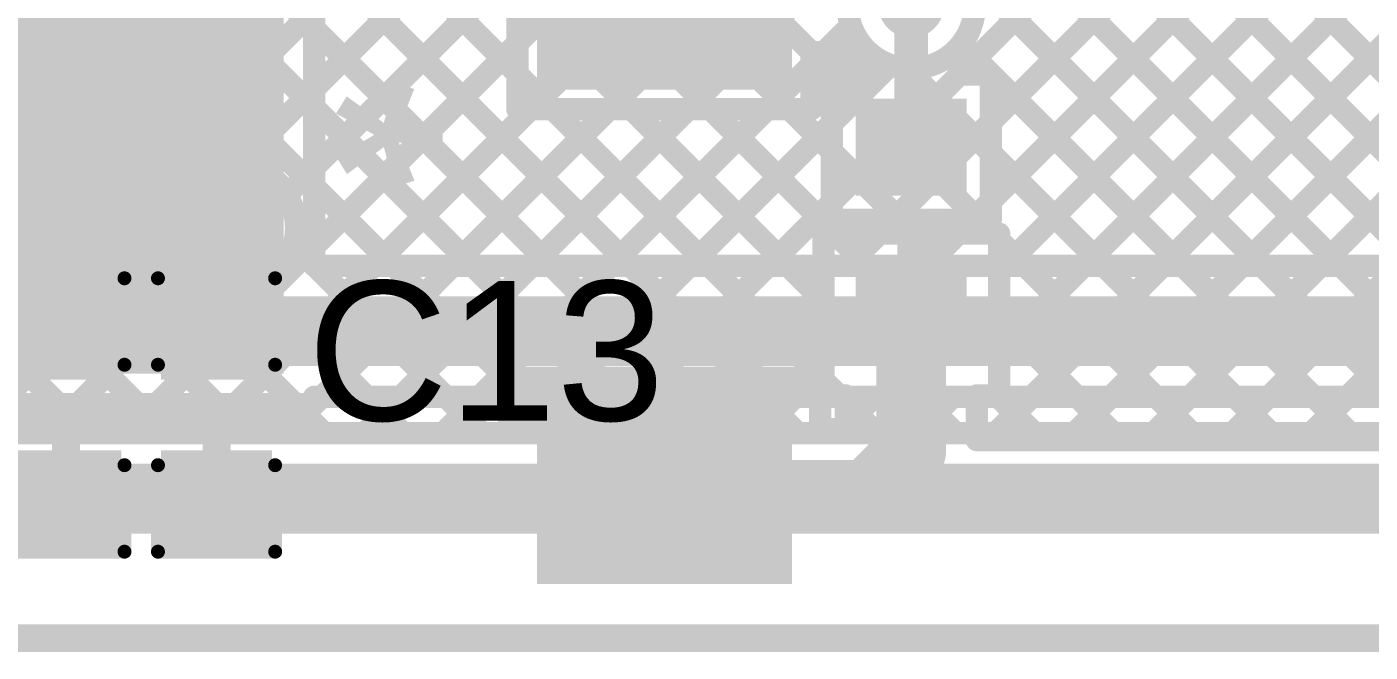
# Model space of a CAD drawing. Header units: millimetres. Extents: x -0.32 to 3.69, y -0.11 to 2.37.
# Drawn here: x 1.824 to 2.3055, y -0.11 to 0.1141 of the extents above; entities that cross this region are included whole.
import ezdxf

# ---------------------------------------------------------------- set-up
doc = ezdxf.new("R2010")
doc.units = ezdxf.units.MM
doc.header["$MEASUREMENT"] = 0
for name, color, linetype in [('BottomLayer', 5, 'Continuous'), ('BottomPaste', 16, 'Continuous'), ('BottomSolder', 6, 'Continuous'), ('Mechanical2', 216, 'Continuous'), ('TopLayer', 1, 'Continuous'), ('TopOverlay', 2, 'Continuous'), ('TopPaste', 8, 'Continuous'), ('TopSolder', 216, 'Continuous'), ('ViaHoleLayer', 16, 'Continuous')]:
    doc.layers.add(name, color=color, linetype=linetype)
doc.styles.add('Arial', font='', dxfattribs={"height": 0.2})
doc.styles.get('Arial').set_extended_font_data('Arial')

# ---------------------------------------------------------------- blocks, each defined once
blk = doc.blocks.new('SOT__223_6')
at = {"layer": 'TopLayer'}
for points in [[(-0.0748, 0.15945), (0.0748, 0.15945), (0.0748, 0.08071), (-0.0748, 0.08071)], [(-0.12008, -0.08071), (-0.06102, -0.08071), (-0.06102, -0.15945), (-0.12008, -0.15945)], [(-0.02953, -0.08071), (0.02953, -0.08071), (0.02953, -0.15945), (-0.02953, -0.15945)], [(0.06102, -0.08071), (0.12008, -0.08071), (0.12008, -0.15945), (0.06102, -0.15945)]]:
    blk.add_hatch(color=1, dxfattribs=at).paths.add_polyline_path(points)
at = {"layer": 'TopPaste'}
for points in [[(-0.0748, 0.15945), (0.0748, 0.15945), (0.0748, 0.08071), (-0.0748, 0.08071)], [(-0.12008, -0.08071), (-0.06102, -0.08071), (-0.06102, -0.15945), (-0.12008, -0.15945)], [(-0.02953, -0.08071), (0.02953, -0.08071), (0.02953, -0.15945), (-0.02953, -0.15945)], [(0.06102, -0.08071), (0.12008, -0.08071), (0.12008, -0.15945), (0.06102, -0.15945)]]:
    blk.add_hatch(color=8, dxfattribs=at).paths.add_polyline_path(points)
at = {"layer": 'TopSolder'}
for points in [[(-0.0788, 0.16345), (0.0788, 0.16345), (0.0788, 0.07671), (-0.0788, 0.07671)], [(-0.12408, -0.07671), (-0.05702, -0.07671), (-0.05702, -0.16345), (-0.12408, -0.16345)], [(-0.03353, -0.07671), (0.03353, -0.07671), (0.03353, -0.16345), (-0.03353, -0.16345)], [(0.05702, -0.07671), (0.12408, -0.07671), (0.12408, -0.16345), (0.05702, -0.16345)]]:
    blk.add_hatch(color=216, dxfattribs=at).paths.add_polyline_path(points)
at = {"layer": 'TopOverlay'}
for points, const_width in [([(-0.13, 0.071), (0.13, 0.071)], 0.005), ([(-0.13, -0.072), (-0.13, 0.071)], 0.005), ([(0.13, -0.072), (0.13, 0.071)], 0.005), ([(-0.13, -0.072), (0.13, -0.072)], 0.005), ([(-0.132, -0.116), (-0.127, -0.121)], 0.00787), ([(-0.132, -0.126), (-0.132, -0.116)], 0.00787), ([(-0.132, -0.126), (-0.127, -0.121)], 0.00787)]:
    blk.add_lwpolyline(points, dxfattribs=dict(at, const_width=const_width))
for points, const_width in [([(-0.13125, 0.071, 1), (-0.12875, 0.071, 1)], 0.0025), ([(-0.13125, 0.071, 1), (-0.12875, 0.071, 1)], 0.0025), ([(0.12875, 0.071, 1), (0.13125, 0.071, 1)], 0.0025), ([(0.12875, 0.071, 1), (0.13125, 0.071, 1)], 0.0025), ([(-0.13125, -0.072, 1), (-0.12875, -0.072, 1)], 0.0025), ([(-0.13125, -0.072, 1), (-0.12875, -0.072, 1)], 0.0025), ([(0.12875, -0.072, 1), (0.13125, -0.072, 1)], 0.0025), ([(0.12875, -0.072, 1), (0.13125, -0.072, 1)], 0.0025), ([(-0.13397, -0.116, 1), (-0.13003, -0.116, 1)], 0.00394), ([(-0.13397, -0.116, 1), (-0.13003, -0.116, 1)], 0.00394), ([(-0.12897, -0.121, 1), (-0.12503, -0.121, 1)], 0.00394), ([(-0.12897, -0.121, 1), (-0.12503, -0.121, 1)], 0.00394), ([(-0.13397, -0.126, 1), (-0.13003, -0.126, 1)], 0.00394), ([(-0.13397, -0.126, 1), (-0.13003, -0.126, 1)], 0.00394)]:
    blk.add_lwpolyline(points, format="xyb", close=True, dxfattribs=dict(at, const_width=const_width))
blk = doc.blocks.new('TL3301NF160QG_B_8')
at = {"layer": 'BottomLayer'}
for points in [[(-0.1374, 0.06063), (-0.22087, 0.06063), (-0.22087, 0.11654), (-0.1374, 0.11654)], [(0.22087, 0.06063), (0.1374, 0.06063), (0.1374, 0.11654), (0.22087, 0.11654)], [(-0.1374, -0.11654), (-0.22087, -0.11654), (-0.22087, -0.06063), (-0.1374, -0.06063)], [(0.22087, -0.11654), (0.1374, -0.11654), (0.1374, -0.06063), (0.22087, -0.06063)]]:
    blk.add_hatch(color=5, dxfattribs=at).paths.add_polyline_path(points)
at = {"layer": 'BottomPaste'}
for points in [[(-0.1374, 0.06063), (-0.22087, 0.06063), (-0.22087, 0.11654), (-0.1374, 0.11654)], [(0.22087, 0.06063), (0.1374, 0.06063), (0.1374, 0.11654), (0.22087, 0.11654)], [(-0.1374, -0.11654), (-0.22087, -0.11654), (-0.22087, -0.06063), (-0.1374, -0.06063)], [(0.22087, -0.11654), (0.1374, -0.11654), (0.1374, -0.06063), (0.22087, -0.06063)]]:
    blk.add_hatch(color=16, dxfattribs=at).paths.add_polyline_path(points)
at = {"layer": 'BottomSolder'}
for points in [[(-0.1334, 0.05663), (-0.22487, 0.05663), (-0.22487, 0.12054), (-0.1334, 0.12054)], [(0.22487, 0.05663), (0.1334, 0.05663), (0.1334, 0.12054), (0.22487, 0.12054)], [(-0.1334, -0.12054), (-0.22487, -0.12054), (-0.22487, -0.05663), (-0.1334, -0.05663)], [(0.22487, -0.12054), (0.1334, -0.12054), (0.1334, -0.05663), (0.22487, -0.05663)]]:
    blk.add_hatch(color=6, dxfattribs=at).paths.add_polyline_path(points)
blk = doc.blocks.new('C___0603_57')
at = {"layer": 'TopLayer'}
for points in [[(-0.015, 0.0175), (-0.015, -0.0175), (-0.045, -0.0175), (-0.045, 0.0175)], [(0.045, 0.0175), (0.045, -0.0175), (0.015, -0.0175), (0.015, 0.0175)]]:
    blk.add_hatch(color=1, dxfattribs=at).paths.add_polyline_path(points)
at = {"layer": 'TopPaste'}
for points in [[(-0.015, 0.0175), (-0.015, -0.0175), (-0.045, -0.0175), (-0.045, 0.0175)], [(0.045, 0.0175), (0.045, -0.0175), (0.015, -0.0175), (0.015, 0.0175)]]:
    blk.add_hatch(color=8, dxfattribs=at).paths.add_polyline_path(points)
at = {"layer": 'TopSolder'}
for points in [[(-0.01264, 0.01986), (-0.01264, -0.01986), (-0.04736, -0.01986), (-0.04736, 0.01986)], [(0.04736, 0.01986), (0.04736, -0.01986), (0.01264, -0.01986), (0.01264, 0.01986)]]:
    blk.add_hatch(color=216, dxfattribs=at).paths.add_polyline_path(points)
at = {"layer": 'TopOverlay', "const_width": 0.005}
for points in [[(-0.049, -0.021), (-0.049, 0.021)], [(-0.018, 0.021), (-0.049, 0.021)], [(0.049, 0.021), (0.018, 0.021)], [(0.049, -0.021), (0.049, 0.021)], [(-0.018, -0.021), (-0.049, -0.021)], [(0.049, -0.021), (0.018, -0.021)]]:
    blk.add_lwpolyline(points, dxfattribs=at)
at = {"layer": 'TopOverlay', "const_width": 0.0025}
for points in [[(-0.05025, 0.021, 1), (-0.04775, 0.021, 1)], [(-0.05025, 0.021, 1), (-0.04775, 0.021, 1)], [(-0.01925, 0.021, 1), (-0.01675, 0.021, 1)], [(0.01675, 0.021, 1), (0.01925, 0.021, 1)], [(0.04775, 0.021, 1), (0.05025, 0.021, 1)], [(0.04775, 0.021, 1), (0.05025, 0.021, 1)], [(-0.05025, -0.021, 1), (-0.04775, -0.021, 1)], [(-0.05025, -0.021, 1), (-0.04775, -0.021, 1)], [(-0.01925, -0.021, 1), (-0.01675, -0.021, 1)], [(0.01675, -0.021, 1), (0.01925, -0.021, 1)], [(0.04775, -0.021, 1), (0.05025, -0.021, 1)], [(0.04775, -0.021, 1), (0.05025, -0.021, 1)]]:
    blk.add_lwpolyline(points, format="xyb", close=True, dxfattribs=at)
blk = doc.blocks.new('C___0603_59')
at = {"layer": 'TopLayer'}
for points in [[(-0.015, 0.0175), (-0.015, -0.0175), (-0.045, -0.0175), (-0.045, 0.0175)], [(0.045, 0.0175), (0.045, -0.0175), (0.015, -0.0175), (0.015, 0.0175)]]:
    blk.add_hatch(color=1, dxfattribs=at).paths.add_polyline_path(points)
at = {"layer": 'TopPaste'}
for points in [[(-0.015, 0.0175), (-0.015, -0.0175), (-0.045, -0.0175), (-0.045, 0.0175)], [(0.045, 0.0175), (0.045, -0.0175), (0.015, -0.0175), (0.015, 0.0175)]]:
    blk.add_hatch(color=8, dxfattribs=at).paths.add_polyline_path(points)
at = {"layer": 'TopSolder'}
for points in [[(-0.01264, 0.01986), (-0.01264, -0.01986), (-0.04736, -0.01986), (-0.04736, 0.01986)], [(0.04736, 0.01986), (0.04736, -0.01986), (0.01264, -0.01986), (0.01264, 0.01986)]]:
    blk.add_hatch(color=216, dxfattribs=at).paths.add_polyline_path(points)
at = {"layer": 'TopOverlay', "const_width": 0.005}
for points in [[(-0.018, 0.021), (-0.049, 0.021)], [(-0.049, -0.021), (-0.049, 0.021)], [(0.049, 0.021), (0.018, 0.021)], [(0.049, -0.021), (0.049, 0.021)], [(-0.018, -0.021), (-0.049, -0.021)], [(0.049, -0.021), (0.018, -0.021)]]:
    blk.add_lwpolyline(points, dxfattribs=at)
at = {"layer": 'TopOverlay', "const_width": 0.0025}
for points in [[(-0.05025, 0.021, 1), (-0.04775, 0.021, 1)], [(-0.05025, 0.021, 1), (-0.04775, 0.021, 1)], [(-0.01925, 0.021, 1), (-0.01675, 0.021, 1)], [(0.01675, 0.021, 1), (0.01925, 0.021, 1)], [(0.04775, 0.021, 1), (0.05025, 0.021, 1)], [(0.04775, 0.021, 1), (0.05025, 0.021, 1)], [(-0.05025, -0.021, 1), (-0.04775, -0.021, 1)], [(-0.05025, -0.021, 1), (-0.04775, -0.021, 1)], [(-0.01925, -0.021, 1), (-0.01675, -0.021, 1)], [(0.01675, -0.021, 1), (0.01925, -0.021, 1)], [(0.04775, -0.021, 1), (0.05025, -0.021, 1)], [(0.04775, -0.021, 1), (0.05025, -0.021, 1)]]:
    blk.add_lwpolyline(points, format="xyb", close=True, dxfattribs=at)
blk = doc.blocks.new('C___0603_B_60')
at = {"layer": 'BottomLayer'}
for points in [[(-0.045, -0.0175), (-0.045, 0.0175), (-0.015, 0.0175), (-0.015, -0.0175)], [(0.015, -0.0175), (0.015, 0.0175), (0.045, 0.0175), (0.045, -0.0175)]]:
    blk.add_hatch(color=5, dxfattribs=at).paths.add_polyline_path(points)
at = {"layer": 'BottomPaste'}
for points in [[(-0.045, -0.0175), (-0.045, 0.0175), (-0.015, 0.0175), (-0.015, -0.0175)], [(0.015, -0.0175), (0.015, 0.0175), (0.045, 0.0175), (0.045, -0.0175)]]:
    blk.add_hatch(color=16, dxfattribs=at).paths.add_polyline_path(points)
at = {"layer": 'BottomSolder'}
for points in [[(-0.04736, -0.01986), (-0.04736, 0.01986), (-0.01264, 0.01986), (-0.01264, -0.01986)], [(0.01264, -0.01986), (0.01264, 0.01986), (0.04736, 0.01986), (0.04736, -0.01986)]]:
    blk.add_hatch(color=6, dxfattribs=at).paths.add_polyline_path(points)

msp = doc.modelspace()

# ---------------------------------------------------------------- hatches: boundary and pattern name
at = {"layer": 'BottomLayer'}
h = msp.add_hatch(color=5, dxfattribs=at)
edge = h.paths.add_edge_path()
edge.add_arc((2.141, 0.122), 0.01181, 0, 360)
h = msp.add_hatch(color=5, dxfattribs=at)
edge = h.paths.add_edge_path()
edge.add_arc((1.897, 0.042), 0.01181, 0, 360)
at = {"layer": 'TopLayer'}
msp.add_hatch(color=1, dxfattribs=at).paths.add_polyline_path([(1.808, -0.01014), (1.916, -0.01014), (1.916, 0.138), (1.808, 0.138)])
h = msp.add_hatch(color=1, dxfattribs=at)
edge = h.paths.add_edge_path()
edge.add_arc((2.141, 0.122), 0.01181, 0, 360)
h = msp.add_hatch(color=1, dxfattribs=at)
edge = h.paths.add_edge_path()
edge.add_arc((1.897, 0.042), 0.01181, 0, 360)
at = {"layer": 'ViaHoleLayer'}
h = msp.add_hatch(color=16, dxfattribs=at)
edge = h.paths.add_edge_path()
edge.add_arc((1.897, 0.042), 0.00591, 0, 360)

# ---------------------------------------------------------------- linework, layer by layer
at = {"layer": 'BottomLayer'}
for points, const_width in [([(1.78741, 0.0655), (2.69853, 0.97662)], 0.008), ([(1.8157, 0.0655), (2.72682, 0.97662)], 0.008), ([(1.84398, 0.0655), (2.7551, 0.97662)], 0.008), ([(1.87226, 0.0655), (2.6085, 0.80174)], 0.008), ([(1.3035, 0.7936), (1.99984, 0.09726)], 0.008), ([(1.90031, 0.06527), (2.6181, 0.78305)], 0.008), ([(1.3035, 0.76532), (2.08045, -0.01163)], 0.008), ([(1.3035, 0.73703), (2.05216, -0.01163)], 0.008), ([(1.3035, 0.70875), (2.02388, -0.01163)], 0.008), ([(1.3035, 0.68046), (1.99684, -0.01288)], 0.008), ([(1.3035, 0.65218), (1.89018, 0.0655)], 0.008), ([(1.32845, 0.59895), (1.86189, 0.0655)], 0.008), ([(2.15832, 0.097), (2.6441, 0.58277)], 0.008), ([(2.1695, 0.07989), (2.67238, 0.58277)], 0.008), ([(2.1695, 0.05161), (2.70066, 0.58277)], 0.008), ([(2.1725, -0.00196), (2.75723, 0.58277)], 0.008), ([(2.1725, 0.02632), (2.72895, 0.58277)], 0.008), ([(1.86328, 0.54494), (2.44223, -0.034)], 0.008), ([(1.86328, 0.51666), (2.41394, -0.034)], 0.008), ([(1.86317, 0.48849), (2.38566, -0.034)], 0.008), ([(1.8528, 0.47057), (2.35737, -0.034)], 0.008), ([(2.16874, -0.034), (2.60943, 0.40669)], 0.008), ([(2.19703, -0.034), (2.62103, 0.39)], 0.008), ([(2.22531, -0.034), (2.64816, 0.38885)], 0.008), ([(2.2536, -0.034), (2.67645, 0.38885)], 0.008), ([(2.28188, -0.034), (2.70473, 0.38885)], 0.008), ([(1.99984, 0.08463), (1.99984, 0.16254)], 0.008), ([(1.74704, 0.15207), (1.83361, 0.0655)], 0.008), ([(1.91725, 0.05392), (1.99984, 0.13651)], 0.008), ([(2.1587, 0.1364), (2.32909, -0.034)], 0.008), ([(2.141, 0.071), (2.141, 0.122)], 0.012), ([(1.86012, -0.0315), (1.99984, 0.10822)], 0.008), ([(2.158, 0.097), (2.158, 0.10679)], 0.008), ([(2.15892, 0.10789), (2.30081, -0.034)], 0.008), ([(2.1053, 0.105), (2.124, 0.105)], 0.008), ([(2.1053, 0.10055), (2.10975, 0.105)], 0.008), ([(2.1053, 0.08463), (2.1053, 0.105)], 0.008), ([(2.1053, 0.10493), (2.11324, 0.097)], 0.008), ([(2.124, 0.097), (2.124, 0.105)], 0.008), ([(2.1125, 0.097), (2.124, 0.097)], 0.008), ([(2.1125, 0.045), (2.1125, 0.097)], 0.008), ([(2.158, 0.097), (2.1695, 0.097)], 0.008), ([(2.1695, 0.045), (2.1695, 0.097)], 0.008), ([(1.8884, -0.0315), (2.00453, 0.08463)], 0.008), ([(1.91669, -0.0315), (2.03282, 0.08463)], 0.008), ([(1.94497, -0.0315), (2.0611, 0.08463)], 0.008), ([(1.97325, -0.0315), (2.08938, 0.08463)], 0.008), ([(1.99984, 0.08463), (2.1053, 0.08463)], 0.008), ([(2.01247, 0.08463), (2.1095, -0.0124)], 0.008), ([(2.04075, 0.08463), (2.1095, 0.01588)], 0.008), ([(2.06904, 0.08463), (2.11367, 0.04)], 0.008), ([(2.09732, 0.08463), (2.1125, 0.06945)], 0.008), ([(2.02141, -0.01163), (2.1125, 0.07946)], 0.008), ([(2.1695, 0.06902), (2.27252, -0.034)], 0.008), ([(1.562, 0.0655), (1.897, 0.0655)], 0.008), ([(1.562, 0.042), (1.897, 0.042)], 0.025), ([(2.04969, -0.01163), (2.1125, 0.05118)], 0.008), ([(2.1125, 0.045), (2.1695, 0.045)], 0.008), ([(2.12961, 0.04), (2.13461, 0.045)], 0.008), ([(2.13695, 0.045), (2.14195, 0.04)], 0.008), ([(2.15789, 0.04), (2.16289, 0.045)], 0.008), ([(2.16524, 0.045), (2.17024, 0.04)], 0.008), ([(2.1095, 0.04), (2.1725, 0.04)], 0.008), ([(2.1095, -0.018), (2.1095, 0.04)], 0.008), ([(2.17024, 0.04), (2.1725, 0.03774)], 0.008), ([(2.1725, -0.018), (2.1725, 0.04)], 0.008), ([(1.91971, 0.03597), (1.98718, -0.0315)], 0.008), ([(2.141, 0.011), (2.141, 0.036)], 0.01), ([(2.1725, 0.03774), (2.24424, -0.034)], 0.008), ([(1.90677, 0.02063), (1.95889, -0.0315)], 0.008), ([(1.562, 0.0185), (1.897, 0.0185)], 0.008), ([(1.77276, -0.034), (1.82526, 0.0185)], 0.008), ([(1.79576, 0.0185), (1.84576, -0.0315)], 0.008), ([(1.80355, -0.0315), (1.85355, 0.0185)], 0.008), ([(1.82404, 0.0185), (1.87404, -0.0315)], 0.008), ([(1.83183, -0.0315), (1.88183, 0.0185)], 0.008), ([(1.85233, 0.0185), (1.90233, -0.0315)], 0.008), ([(1.88061, 0.0185), (1.93061, -0.0315)], 0.008), ([(2.07798, -0.01163), (2.1095, 0.01989)], 0.008), ([(2.141, -0.038), (2.141, 0.011)], 0.025), ([(2.1135, 0.011), (2.141, 0.011)], 0.01), ([(2.141, 0.011), (2.1685, 0.011)], 0.01), ([(2.1725, 0.00945), (2.21595, -0.034)], 0.008), ([(2.10626, -0.01163), (2.1095, -0.00839)], 0.008), ([(1.99684, -0.01163), (2.1083, -0.01163)], 0.008), ([(1.99684, -0.0315), (1.99684, -0.01163)], 0.008), ([(2.1083, -0.03008), (2.1083, -0.01163)], 0.008), ([(2.1095, -0.0124), (2.1151, -0.018)], 0.008), ([(2.05257, -0.05358), (2.05257, -0.01563)], 0.01), ([(2.1095, -0.018), (2.1175, -0.018)], 0.008), ([(2.1151, -0.018), (2.1175, -0.0204)], 0.008), ([(2.1175, -0.02827), (2.1175, -0.018)], 0.008), ([(2.1645, -0.018), (2.1725, -0.018)], 0.008), ([(2.1645, -0.034), (2.1645, -0.018)], 0.008), ([(2.17167, -0.018), (2.18767, -0.034)], 0.008), ([(1.80318, -0.0315), (1.99684, -0.0315)], 0.008), ([(2.1083, -0.03008), (2.11568, -0.03008)], 0.008), ([(2.12542, -0.05358), (2.141, -0.038)], 0.025), ([(2.1645, -0.034), (3.12099, -0.034)], 0.008), ([(1.7925, -0.055), (2.05257, -0.055)], 0.025), ([(2.05257, -0.05358), (2.12542, -0.05358)], 0.025)]:
    msp.add_lwpolyline(points, dxfattribs=dict(at, const_width=const_width))
at = {"layer": 'BottomLayer', "const_width": 0.008}
for points in [[(2.16381, 0.122, -0.184522), (2.158, 0.10679)], [(1.897, 0.0655, -0.414214), (1.9205, 0.042)], [(1.9205, 0.042, -0.414214), (1.897, 0.0185)]]:
    msp.add_lwpolyline(points, format="xyb", dxfattribs=at)
at = {"layer": 'BottomLayer'}
for points, const_width in [([(1.99784, 0.10822, 1), (2.00184, 0.10822, 1)], 0.004), ([(2.156, 0.10679, 1), (2.16, 0.10679, 1)], 0.004), ([(2.156, 0.10679, 1), (2.16, 0.10679, 1)], 0.004), ([(2.15692, 0.10789, 1), (2.16092, 0.10789, 1)], 0.004), ([(2.1033, 0.105, 1), (2.1073, 0.105, 1)], 0.004), ([(2.1033, 0.105, 1), (2.1073, 0.105, 1)], 0.004), ([(2.1033, 0.10493, 1), (2.1073, 0.10493, 1)], 0.004), ([(2.10775, 0.105, 1), (2.11175, 0.105, 1)], 0.004), ([(2.122, 0.105, 1), (2.126, 0.105, 1)], 0.004), ([(2.122, 0.105, 1), (2.126, 0.105, 1)], 0.004), ([(1.99784, 0.09726, 1), (2.00184, 0.09726, 1)], 0.004), ([(2.1033, 0.10055, 1), (2.1073, 0.10055, 1)], 0.004), ([(2.1105, 0.097, 1), (2.1145, 0.097, 1)], 0.004), ([(2.1105, 0.097, 1), (2.1145, 0.097, 1)], 0.004), ([(2.11124, 0.097, 1), (2.11524, 0.097, 1)], 0.004), ([(2.122, 0.097, 1), (2.126, 0.097, 1)], 0.004), ([(2.122, 0.097, 1), (2.126, 0.097, 1)], 0.004), ([(2.156, 0.097, 1), (2.16, 0.097, 1)], 0.004), ([(2.156, 0.097, 1), (2.16, 0.097, 1)], 0.004), ([(2.15632, 0.097, 1), (2.16032, 0.097, 1)], 0.004), ([(2.1675, 0.097, 1), (2.1715, 0.097, 1)], 0.004), ([(2.1675, 0.097, 1), (2.1715, 0.097, 1)], 0.004), ([(1.99784, 0.08463, 1), (2.00184, 0.08463, 1)], 0.004), ([(1.99784, 0.08463, 1), (2.00184, 0.08463, 1)], 0.004), ([(2.00253, 0.08463, 1), (2.00653, 0.08463, 1)], 0.004), ([(2.01047, 0.08463, 1), (2.01447, 0.08463, 1)], 0.004), ([(2.03082, 0.08463, 1), (2.03482, 0.08463, 1)], 0.004), ([(2.03875, 0.08463, 1), (2.04275, 0.08463, 1)], 0.004), ([(2.0591, 0.08463, 1), (2.0631, 0.08463, 1)], 0.004), ([(2.06704, 0.08463, 1), (2.07104, 0.08463, 1)], 0.004), ([(2.08738, 0.08463, 1), (2.09138, 0.08463, 1)], 0.004), ([(2.09532, 0.08463, 1), (2.09932, 0.08463, 1)], 0.004), ([(2.1033, 0.08463, 1), (2.1073, 0.08463, 1)], 0.004), ([(2.1033, 0.08463, 1), (2.1073, 0.08463, 1)], 0.004), ([(2.1105, 0.07946, 1), (2.1145, 0.07946, 1)], 0.004), ([(2.1675, 0.07989, 1), (2.1715, 0.07989, 1)], 0.004), ([(2.1105, 0.06945, 1), (2.1145, 0.06945, 1)], 0.004), ([(2.138, 0.071, 1), (2.144, 0.071, 1)], 0.006), ([(2.1675, 0.06902, 1), (2.1715, 0.06902, 1)], 0.004), ([(1.83161, 0.0655, 1), (1.83561, 0.0655, 1)], 0.004), ([(1.84198, 0.0655, 1), (1.84598, 0.0655, 1)], 0.004), ([(1.85989, 0.0655, 1), (1.86389, 0.0655, 1)], 0.004), ([(1.87026, 0.0655, 1), (1.87426, 0.0655, 1)], 0.004), ([(1.88818, 0.0655, 1), (1.89218, 0.0655, 1)], 0.004), ([(1.895, 0.0655, 1), (1.899, 0.0655, 1)], 0.004), ([(1.895, 0.0655, 1), (1.899, 0.0655, 1)], 0.004), ([(1.89831, 0.06527, 1), (1.90231, 0.06527, 1)], 0.004), ([(1.91525, 0.05392, 1), (1.91925, 0.05392, 1)], 0.004), ([(1.89075, 0.042, 1), (1.90325, 0.042, 1)], 0.0125), ([(2.1105, 0.05118, 1), (2.1145, 0.05118, 1)], 0.004), ([(2.1675, 0.05161, 1), (2.1715, 0.05161, 1)], 0.004), ([(2.1105, 0.045, 1), (2.1145, 0.045, 1)], 0.004), ([(2.1105, 0.045, 1), (2.1145, 0.045, 1)], 0.004), ([(2.13261, 0.045, 1), (2.13661, 0.045, 1)], 0.004), ([(2.13495, 0.045, 1), (2.13895, 0.045, 1)], 0.004), ([(2.16089, 0.045, 1), (2.16489, 0.045, 1)], 0.004), ([(2.16324, 0.045, 1), (2.16724, 0.045, 1)], 0.004), ([(2.1675, 0.045, 1), (2.1715, 0.045, 1)], 0.004), ([(2.1675, 0.045, 1), (2.1715, 0.045, 1)], 0.004), ([(1.9185, 0.042, 1), (1.9225, 0.042, 1)], 0.004), ([(1.9185, 0.042, 1), (1.9225, 0.042, 1)], 0.004), ([(2.1075, 0.04, 1), (2.1115, 0.04, 1)], 0.004), ([(2.1075, 0.04, 1), (2.1115, 0.04, 1)], 0.004), ([(2.11167, 0.04, 1), (2.11567, 0.04, 1)], 0.004), ([(2.12761, 0.04, 1), (2.13161, 0.04, 1)], 0.004), ([(2.13995, 0.04, 1), (2.14395, 0.04, 1)], 0.004), ([(2.15589, 0.04, 1), (2.15989, 0.04, 1)], 0.004), ([(2.16824, 0.04, 1), (2.17224, 0.04, 1)], 0.004), ([(2.16824, 0.04, 1), (2.17224, 0.04, 1)], 0.004), ([(2.1705, 0.04, 1), (2.1745, 0.04, 1)], 0.004), ([(2.1705, 0.04, 1), (2.1745, 0.04, 1)], 0.004), ([(1.91771, 0.03597, 1), (1.92171, 0.03597, 1)], 0.004), ([(2.1385, 0.036, 1), (2.1435, 0.036, 1)], 0.005), ([(2.1705, 0.03774, 1), (2.1745, 0.03774, 1)], 0.004), ([(2.1705, 0.03774, 1), (2.1745, 0.03774, 1)], 0.004), ([(2.1705, 0.02632, 1), (2.1745, 0.02632, 1)], 0.004), ([(1.90477, 0.02063, 1), (1.90877, 0.02063, 1)], 0.004), ([(1.82204, 0.0185, 1), (1.82604, 0.0185, 1)], 0.004), ([(1.82326, 0.0185, 1), (1.82726, 0.0185, 1)], 0.004), ([(1.85033, 0.0185, 1), (1.85433, 0.0185, 1)], 0.004), ([(1.85155, 0.0185, 1), (1.85555, 0.0185, 1)], 0.004), ([(1.87861, 0.0185, 1), (1.88261, 0.0185, 1)], 0.004), ([(1.87983, 0.0185, 1), (1.88383, 0.0185, 1)], 0.004), ([(1.895, 0.0185, 1), (1.899, 0.0185, 1)], 0.004), ([(1.895, 0.0185, 1), (1.899, 0.0185, 1)], 0.004), ([(2.1075, 0.01989, 1), (2.1115, 0.01989, 1)], 0.004), ([(2.1075, 0.01588, 1), (2.1115, 0.01588, 1)], 0.004), ([(2.13475, 0.011, 1), (2.14725, 0.011, 1)], 0.0125), ([(2.111, 0.011, 1), (2.116, 0.011, 1)], 0.005), ([(2.1385, 0.011, 1), (2.1435, 0.011, 1)], 0.005), ([(2.1385, 0.011, 1), (2.1435, 0.011, 1)], 0.005), ([(2.1385, 0.011, 1), (2.1435, 0.011, 1)], 0.005), ([(2.166, 0.011, 1), (2.171, 0.011, 1)], 0.005), ([(2.1705, 0.00945, 1), (2.1745, 0.00945, 1)], 0.004), ([(2.1705, -0.00196, 1), (2.1745, -0.00196, 1)], 0.004), ([(2.1075, -0.00839, 1), (2.1115, -0.00839, 1)], 0.004), ([(1.99484, -0.01163, 1), (1.99884, -0.01163, 1)], 0.004), ([(1.99484, -0.01163, 1), (1.99884, -0.01163, 1)], 0.004), ([(1.99484, -0.01288, 1), (1.99884, -0.01288, 1)], 0.004), ([(2.01941, -0.01163, 1), (2.02341, -0.01163, 1)], 0.004), ([(2.02188, -0.01163, 1), (2.02588, -0.01163, 1)], 0.004), ([(2.04769, -0.01163, 1), (2.05169, -0.01163, 1)], 0.004), ([(2.05016, -0.01163, 1), (2.05416, -0.01163, 1)], 0.004), ([(2.07598, -0.01163, 1), (2.07998, -0.01163, 1)], 0.004), ([(2.07845, -0.01163, 1), (2.08245, -0.01163, 1)], 0.004), ([(2.10426, -0.01163, 1), (2.10826, -0.01163, 1)], 0.004), ([(2.1063, -0.01163, 1), (2.1103, -0.01163, 1)], 0.004), ([(2.1063, -0.01163, 1), (2.1103, -0.01163, 1)], 0.004), ([(2.1075, -0.0124, 1), (2.1115, -0.0124, 1)], 0.004), ([(2.1075, -0.0124, 1), (2.1115, -0.0124, 1)], 0.004), ([(2.05007, -0.01563, 1), (2.05507, -0.01563, 1)], 0.005), ([(2.1075, -0.018, 1), (2.1115, -0.018, 1)], 0.004), ([(2.1075, -0.018, 1), (2.1115, -0.018, 1)], 0.004), ([(2.1131, -0.018, 1), (2.1171, -0.018, 1)], 0.004), ([(2.1131, -0.018, 1), (2.1171, -0.018, 1)], 0.004), ([(2.1155, -0.018, 1), (2.1195, -0.018, 1)], 0.004), ([(2.1155, -0.018, 1), (2.1195, -0.018, 1)], 0.004), ([(2.1625, -0.018, 1), (2.1665, -0.018, 1)], 0.004), ([(2.1625, -0.018, 1), (2.1665, -0.018, 1)], 0.004), ([(2.16967, -0.018, 1), (2.17367, -0.018, 1)], 0.004), ([(2.1705, -0.018, 1), (2.1745, -0.018, 1)], 0.004), ([(2.1705, -0.018, 1), (2.1745, -0.018, 1)], 0.004), ([(2.1155, -0.0204, 1), (2.1195, -0.0204, 1)], 0.004), ([(1.82983, -0.0315, 1), (1.83383, -0.0315, 1)], 0.004), ([(1.84376, -0.0315, 1), (1.84776, -0.0315, 1)], 0.004), ([(1.85812, -0.0315, 1), (1.86212, -0.0315, 1)], 0.004), ([(1.87204, -0.0315, 1), (1.87604, -0.0315, 1)], 0.004), ([(1.8864, -0.0315, 1), (1.8904, -0.0315, 1)], 0.004), ([(1.90033, -0.0315, 1), (1.90433, -0.0315, 1)], 0.004), ([(1.91469, -0.0315, 1), (1.91869, -0.0315, 1)], 0.004), ([(1.92861, -0.0315, 1), (1.93261, -0.0315, 1)], 0.004), ([(1.94297, -0.0315, 1), (1.94697, -0.0315, 1)], 0.004), ([(1.95689, -0.0315, 1), (1.96089, -0.0315, 1)], 0.004), ([(1.97125, -0.0315, 1), (1.97525, -0.0315, 1)], 0.004), ([(1.98518, -0.0315, 1), (1.98918, -0.0315, 1)], 0.004), ([(1.99484, -0.0315, 1), (1.99884, -0.0315, 1)], 0.004), ([(1.99484, -0.0315, 1), (1.99884, -0.0315, 1)], 0.004), ([(2.1063, -0.03008, 1), (2.1103, -0.03008, 1)], 0.004), ([(2.1063, -0.03008, 1), (2.1103, -0.03008, 1)], 0.004), ([(2.11368, -0.03008, 1), (2.11768, -0.03008, 1)], 0.004), ([(2.1155, -0.02827, 1), (2.1195, -0.02827, 1)], 0.004), ([(2.13475, -0.038, 1), (2.14725, -0.038, 1)], 0.0125), ([(2.13475, -0.038, 1), (2.14725, -0.038, 1)], 0.0125), ([(2.1625, -0.034, 1), (2.1665, -0.034, 1)], 0.004), ([(2.1625, -0.034, 1), (2.1665, -0.034, 1)], 0.004), ([(2.16674, -0.034, 1), (2.17074, -0.034, 1)], 0.004), ([(2.18567, -0.034, 1), (2.18967, -0.034, 1)], 0.004), ([(2.19503, -0.034, 1), (2.19903, -0.034, 1)], 0.004), ([(2.21395, -0.034, 1), (2.21795, -0.034, 1)], 0.004), ([(2.22331, -0.034, 1), (2.22731, -0.034, 1)], 0.004), ([(2.24224, -0.034, 1), (2.24624, -0.034, 1)], 0.004), ([(2.2516, -0.034, 1), (2.2556, -0.034, 1)], 0.004), ([(2.27052, -0.034, 1), (2.27452, -0.034, 1)], 0.004), ([(2.27988, -0.034, 1), (2.28388, -0.034, 1)], 0.004), ([(2.29881, -0.034, 1), (2.30281, -0.034, 1)], 0.004), ([(2.04632, -0.05358, 1), (2.05882, -0.05358, 1)], 0.0125), ([(2.04632, -0.055, 1), (2.05882, -0.055, 1)], 0.0125), ([(2.11917, -0.05358, 1), (2.13167, -0.05358, 1)], 0.0125), ([(2.11917, -0.05358, 1), (2.13167, -0.05358, 1)], 0.0125), ([(2.05007, -0.05358, 1), (2.05507, -0.05358, 1)], 0.005)]:
    msp.add_lwpolyline(points, format="xyb", close=True, dxfattribs=dict(at, const_width=const_width))
at = {"layer": 'Mechanical2', "const_width": 0.01}
msp.add_lwpolyline([(-0.1, -0.105), (3.325, -0.105)], dxfattribs=at)
at = {"layer": 'TopLayer'}
for points, const_width in [([(1.8338, 0.37643), (2.18174, 0.0285)], 0.008), ([(1.8338, 0.34815), (2.15345, 0.0285)], 0.008), ([(2.08982, 0.0285), (2.40931, 0.34799)], 0.008), ([(2.11811, 0.0285), (2.42345, 0.33385)], 0.008), ([(1.8338, 0.31987), (2.12517, 0.0285)], 0.008), ([(2.14639, 0.0285), (2.4376, 0.31971)], 0.008), ([(2.17468, 0.0285), (2.45174, 0.30556)], 0.008), ([(1.8338, 0.29158), (2.09688, 0.0285)], 0.008), ([(2.20296, 0.0285), (2.46588, 0.29142)], 0.008), ([(1.81739, 0.27971), (2.0686, 0.0285)], 0.008), ([(2.23124, 0.0285), (2.48002, 0.27728)], 0.008), ([(1.927, 0.09195), (2.1075, 0.27246)], 0.008), ([(2.25953, 0.0285), (2.49416, 0.26314)], 0.008), ([(1.927, 0.06367), (2.12165, 0.25831)], 0.008), ([(2.158, 0.25023), (2.37973, 0.0285)], 0.008), ([(2.28781, 0.0285), (2.50831, 0.24899)], 0.008), ([(1.927, 0.03538), (2.124, 0.23238)], 0.008), ([(2.158, 0.22194), (2.35144, 0.0285)], 0.008), ([(1.9484, 0.0285), (2.124, 0.2041)], 0.008), ([(2.158, 0.19366), (2.32316, 0.0285)], 0.008), ([(1.97669, 0.0285), (2.124, 0.17581)], 0.008), ([(2.158, 0.16537), (2.29487, 0.0285)], 0.008), ([(1.927, 0.0285), (1.927, 0.149)], 0.008), ([(2.00497, 0.0285), (2.124, 0.14753)], 0.008), ([(1.927, 0.14182), (2.04032, 0.0285)], 0.008), ([(2.1587, 0.1364), (2.26659, 0.0285)], 0.008), ([(1.927, 0.11353), (2.01203, 0.0285)], 0.008), ([(2.03325, 0.0285), (2.11941, 0.11465)], 0.008), ([(2.15892, 0.10789), (2.23831, 0.0285)], 0.008), ([(1.83778, 0.08915), (1.83855, 0.08992)], 0.025), ([(1.83778, 0.00578), (1.83778, 0.08915)], 0.025), ([(2.06154, 0.0285), (2.1335, 0.10046)], 0.008), ([(2.13927, 0.09925), (2.21002, 0.0285)], 0.008), ([(1.927, 0.08525), (1.98375, 0.0285)], 0.008), ([(1.927, 0.05696), (1.95546, 0.0285)], 0.008), ([(1.927, 0.0285), (2.90627, 0.0285)], 0.008), ([(1.837, 0.005), (1.83778, 0.00578)], 0.025), ([(1.883, 0.005), (1.892, 0.005)], 0.025), ([(1.892, 0.005), (2.916, 0.005)], 0.025), ([(1.797, -0.02114), (1.927, -0.02114)], 0.008), ([(1.8354, -0.02114), (1.84026, -0.026)], 0.008), ([(1.83733, -0.026), (1.84219, -0.02114)], 0.008), ([(1.86368, -0.02114), (1.86854, -0.026)], 0.008), ([(1.86562, -0.026), (1.87048, -0.02114)], 0.008), ([(1.89196, -0.02114), (1.89683, -0.026)], 0.008), ([(1.8939, -0.026), (1.89876, -0.02114)], 0.008), ([(1.92025, -0.02114), (1.93061, -0.0315)], 0.008), ([(1.92219, -0.026), (1.92969, -0.0185)], 0.008), ([(1.927, -0.0185), (2.916, -0.0185)], 0.008), ([(1.94497, -0.0315), (1.95797, -0.0185)], 0.008), ([(1.94589, -0.0185), (1.95889, -0.0315)], 0.008), ([(1.97325, -0.0315), (1.98625, -0.0185)], 0.008), ([(1.97418, -0.0185), (1.98718, -0.0315)], 0.008), ([(2.00154, -0.0315), (2.01454, -0.0185)], 0.008), ([(2.00246, -0.0185), (2.01546, -0.0315)], 0.008), ([(2.02982, -0.0315), (2.04282, -0.0185)], 0.008), ([(2.03075, -0.0185), (2.04375, -0.0315)], 0.008), ([(2.05811, -0.0315), (2.07111, -0.0185)], 0.008), ([(2.05903, -0.0185), (2.07203, -0.0315)], 0.008), ([(2.08639, -0.0315), (2.09939, -0.0185)], 0.008), ([(2.08732, -0.0185), (2.10032, -0.0315)], 0.008), ([(2.11468, -0.0315), (2.12768, -0.0185)], 0.008), ([(2.1156, -0.0185), (2.1286, -0.0315)], 0.008), ([(2.14296, -0.0315), (2.15596, -0.0185)], 0.008), ([(2.14388, -0.0185), (2.15688, -0.0315)], 0.008), ([(2.17124, -0.0315), (2.18424, -0.0185)], 0.008), ([(2.17217, -0.0185), (2.18517, -0.0315)], 0.008), ([(2.19953, -0.0315), (2.21253, -0.0185)], 0.008), ([(2.20045, -0.0185), (2.21345, -0.0315)], 0.008), ([(2.22781, -0.0315), (2.24081, -0.0185)], 0.008), ([(2.22874, -0.0185), (2.24174, -0.0315)], 0.008), ([(2.2561, -0.0315), (2.2691, -0.0185)], 0.008), ([(2.25702, -0.0185), (2.27002, -0.0315)], 0.008), ([(2.28438, -0.0315), (2.29738, -0.0185)], 0.008), ([(2.28531, -0.0185), (2.29831, -0.0315)], 0.008), ([(1.8065, -0.026), (1.8605, -0.026)], 0.008), ([(1.8605, -0.026), (1.8695, -0.026)], 0.008), ([(1.8605, -0.026), (1.8695, -0.026)], 0.008), ([(1.8695, -0.026), (1.9235, -0.026)], 0.008), ([(1.9235, -0.0315), (1.9235, -0.026)], 0.008), ([(1.838, -0.055), (1.838, -0.03)], 0.01), ([(1.892, -0.055), (1.892, -0.03)], 0.01), ([(1.9235, -0.0315), (2.93127, -0.0315)], 0.008), ([(1.7925, -0.055), (1.838, -0.055)], 0.025), ([(1.838, -0.055), (1.892, -0.055)], 0.025), ([(1.892, -0.055), (2.941, -0.055)], 0.025)]:
    msp.add_lwpolyline(points, dxfattribs=dict(at, const_width=const_width))
at = {"layer": 'TopLayer', "const_width": 0.008}
msp.add_lwpolyline([(2.16381, 0.122, -1.452551), (2.124, 0.13721)], format="xyb", dxfattribs=at)
at = {"layer": 'TopLayer'}
for points, const_width in [([(1.925, 0.11353, 1), (1.929, 0.11353, 1)], 0.004), ([(2.11741, 0.11465, 1), (2.12141, 0.11465, 1)], 0.004), ([(2.15692, 0.10789, 1), (2.16092, 0.10789, 1)], 0.004), ([(1.83153, 0.08915, 1), (1.84403, 0.08915, 1)], 0.0125), ([(1.83153, 0.08915, 1), (1.84403, 0.08915, 1)], 0.0125), ([(1.8323, 0.08992, 1), (1.8448, 0.08992, 1)], 0.0125), ([(2.1315, 0.10046, 1), (2.1355, 0.10046, 1)], 0.004), ([(2.13727, 0.09925, 1), (2.14127, 0.09925, 1)], 0.004), ([(1.925, 0.09195, 1), (1.929, 0.09195, 1)], 0.004), ([(1.925, 0.08525, 1), (1.929, 0.08525, 1)], 0.004), ([(1.925, 0.06367, 1), (1.929, 0.06367, 1)], 0.004), ([(1.925, 0.05696, 1), (1.929, 0.05696, 1)], 0.004), ([(1.925, 0.03538, 1), (1.929, 0.03538, 1)], 0.004), ([(1.925, 0.0285, 1), (1.929, 0.0285, 1)], 0.004), ([(1.925, 0.0285, 1), (1.929, 0.0285, 1)], 0.004), ([(1.9464, 0.0285, 1), (1.9504, 0.0285, 1)], 0.004), ([(1.95346, 0.0285, 1), (1.95746, 0.0285, 1)], 0.004), ([(1.97469, 0.0285, 1), (1.97869, 0.0285, 1)], 0.004), ([(1.98175, 0.0285, 1), (1.98575, 0.0285, 1)], 0.004), ([(2.00297, 0.0285, 1), (2.00697, 0.0285, 1)], 0.004), ([(2.01003, 0.0285, 1), (2.01403, 0.0285, 1)], 0.004), ([(2.03125, 0.0285, 1), (2.03525, 0.0285, 1)], 0.004), ([(2.03832, 0.0285, 1), (2.04232, 0.0285, 1)], 0.004), ([(2.05954, 0.0285, 1), (2.06354, 0.0285, 1)], 0.004), ([(2.0666, 0.0285, 1), (2.0706, 0.0285, 1)], 0.004), ([(2.08782, 0.0285, 1), (2.09182, 0.0285, 1)], 0.004), ([(2.09488, 0.0285, 1), (2.09888, 0.0285, 1)], 0.004), ([(2.11611, 0.0285, 1), (2.12011, 0.0285, 1)], 0.004), ([(2.12317, 0.0285, 1), (2.12717, 0.0285, 1)], 0.004), ([(2.14439, 0.0285, 1), (2.14839, 0.0285, 1)], 0.004), ([(2.15145, 0.0285, 1), (2.15545, 0.0285, 1)], 0.004), ([(2.17268, 0.0285, 1), (2.17668, 0.0285, 1)], 0.004), ([(2.17974, 0.0285, 1), (2.18374, 0.0285, 1)], 0.004), ([(2.20096, 0.0285, 1), (2.20496, 0.0285, 1)], 0.004), ([(2.20802, 0.0285, 1), (2.21202, 0.0285, 1)], 0.004), ([(2.22924, 0.0285, 1), (2.23324, 0.0285, 1)], 0.004), ([(2.23631, 0.0285, 1), (2.24031, 0.0285, 1)], 0.004), ([(2.25753, 0.0285, 1), (2.26153, 0.0285, 1)], 0.004), ([(2.26459, 0.0285, 1), (2.26859, 0.0285, 1)], 0.004), ([(2.28581, 0.0285, 1), (2.28981, 0.0285, 1)], 0.004), ([(2.29287, 0.0285, 1), (2.29687, 0.0285, 1)], 0.004), ([(1.83075, 0.005, 1), (1.84325, 0.005, 1)], 0.0125), ([(1.83153, 0.00578, 1), (1.84403, 0.00578, 1)], 0.0125), ([(1.83153, 0.00578, 1), (1.84403, 0.00578, 1)], 0.0125), ([(1.87675, 0.005, 1), (1.88925, 0.005, 1)], 0.0125), ([(1.88575, 0.005, 1), (1.89825, 0.005, 1)], 0.0125), ([(1.88575, 0.005, 1), (1.89825, 0.005, 1)], 0.0125), ([(1.8334, -0.02114, 1), (1.8374, -0.02114, 1)], 0.004), ([(1.84019, -0.02114, 1), (1.84419, -0.02114, 1)], 0.004), ([(1.86168, -0.02114, 1), (1.86568, -0.02114, 1)], 0.004), ([(1.86848, -0.02114, 1), (1.87248, -0.02114, 1)], 0.004), ([(1.88996, -0.02114, 1), (1.89396, -0.02114, 1)], 0.004), ([(1.89676, -0.02114, 1), (1.90076, -0.02114, 1)], 0.004), ([(1.91825, -0.02114, 1), (1.92225, -0.02114, 1)], 0.004), ([(1.925, -0.0185, 1), (1.929, -0.0185, 1)], 0.004), ([(1.925, -0.02114, 1), (1.929, -0.02114, 1)], 0.004), ([(1.92769, -0.0185, 1), (1.93169, -0.0185, 1)], 0.004), ([(1.94389, -0.0185, 1), (1.94789, -0.0185, 1)], 0.004), ([(1.95597, -0.0185, 1), (1.95997, -0.0185, 1)], 0.004), ([(1.97218, -0.0185, 1), (1.97618, -0.0185, 1)], 0.004), ([(1.98425, -0.0185, 1), (1.98825, -0.0185, 1)], 0.004), ([(2.00046, -0.0185, 1), (2.00446, -0.0185, 1)], 0.004), ([(2.01254, -0.0185, 1), (2.01654, -0.0185, 1)], 0.004), ([(2.02875, -0.0185, 1), (2.03275, -0.0185, 1)], 0.004), ([(2.04082, -0.0185, 1), (2.04482, -0.0185, 1)], 0.004), ([(2.05703, -0.0185, 1), (2.06103, -0.0185, 1)], 0.004), ([(2.06911, -0.0185, 1), (2.07311, -0.0185, 1)], 0.004), ([(2.08532, -0.0185, 1), (2.08932, -0.0185, 1)], 0.004), ([(2.09739, -0.0185, 1), (2.10139, -0.0185, 1)], 0.004), ([(2.1136, -0.0185, 1), (2.1176, -0.0185, 1)], 0.004), ([(2.12568, -0.0185, 1), (2.12968, -0.0185, 1)], 0.004), ([(2.14188, -0.0185, 1), (2.14588, -0.0185, 1)], 0.004), ([(2.15396, -0.0185, 1), (2.15796, -0.0185, 1)], 0.004), ([(2.17017, -0.0185, 1), (2.17417, -0.0185, 1)], 0.004), ([(2.18224, -0.0185, 1), (2.18624, -0.0185, 1)], 0.004), ([(2.19845, -0.0185, 1), (2.20245, -0.0185, 1)], 0.004), ([(2.21053, -0.0185, 1), (2.21453, -0.0185, 1)], 0.004), ([(2.22674, -0.0185, 1), (2.23074, -0.0185, 1)], 0.004), ([(2.23881, -0.0185, 1), (2.24281, -0.0185, 1)], 0.004), ([(2.25502, -0.0185, 1), (2.25902, -0.0185, 1)], 0.004), ([(2.2671, -0.0185, 1), (2.2711, -0.0185, 1)], 0.004), ([(2.28331, -0.0185, 1), (2.28731, -0.0185, 1)], 0.004), ([(2.29538, -0.0185, 1), (2.29938, -0.0185, 1)], 0.004), ([(1.83533, -0.026, 1), (1.83933, -0.026, 1)], 0.004), ([(1.83826, -0.026, 1), (1.84226, -0.026, 1)], 0.004), ([(1.8585, -0.026, 1), (1.8625, -0.026, 1)], 0.004), ([(1.8585, -0.026, 1), (1.8625, -0.026, 1)], 0.004), ([(1.8585, -0.026, 1), (1.8625, -0.026, 1)], 0.004), ([(1.86362, -0.026, 1), (1.86762, -0.026, 1)], 0.004), ([(1.86654, -0.026, 1), (1.87054, -0.026, 1)], 0.004), ([(1.8675, -0.026, 1), (1.8715, -0.026, 1)], 0.004), ([(1.8675, -0.026, 1), (1.8715, -0.026, 1)], 0.004), ([(1.8675, -0.026, 1), (1.8715, -0.026, 1)], 0.004), ([(1.8919, -0.026, 1), (1.8959, -0.026, 1)], 0.004), ([(1.89483, -0.026, 1), (1.89883, -0.026, 1)], 0.004), ([(1.92019, -0.026, 1), (1.92419, -0.026, 1)], 0.004), ([(1.9215, -0.026, 1), (1.9255, -0.026, 1)], 0.004), ([(1.9215, -0.026, 1), (1.9255, -0.026, 1)], 0.004), ([(1.8355, -0.03, 1), (1.8405, -0.03, 1)], 0.005), ([(1.8895, -0.03, 1), (1.8945, -0.03, 1)], 0.005), ([(1.9215, -0.0315, 1), (1.9255, -0.0315, 1)], 0.004), ([(1.9215, -0.0315, 1), (1.9255, -0.0315, 1)], 0.004), ([(1.92861, -0.0315, 1), (1.93261, -0.0315, 1)], 0.004), ([(1.94297, -0.0315, 1), (1.94697, -0.0315, 1)], 0.004), ([(1.95689, -0.0315, 1), (1.96089, -0.0315, 1)], 0.004), ([(1.97125, -0.0315, 1), (1.97525, -0.0315, 1)], 0.004), ([(1.98518, -0.0315, 1), (1.98918, -0.0315, 1)], 0.004), ([(1.99954, -0.0315, 1), (2.00354, -0.0315, 1)], 0.004), ([(2.01346, -0.0315, 1), (2.01746, -0.0315, 1)], 0.004), ([(2.02782, -0.0315, 1), (2.03182, -0.0315, 1)], 0.004), ([(2.04175, -0.0315, 1), (2.04575, -0.0315, 1)], 0.004), ([(2.05611, -0.0315, 1), (2.06011, -0.0315, 1)], 0.004), ([(2.07003, -0.0315, 1), (2.07403, -0.0315, 1)], 0.004), ([(2.08439, -0.0315, 1), (2.08839, -0.0315, 1)], 0.004), ([(2.09832, -0.0315, 1), (2.10232, -0.0315, 1)], 0.004), ([(2.11268, -0.0315, 1), (2.11668, -0.0315, 1)], 0.004), ([(2.1266, -0.0315, 1), (2.1306, -0.0315, 1)], 0.004), ([(2.14096, -0.0315, 1), (2.14496, -0.0315, 1)], 0.004), ([(2.15488, -0.0315, 1), (2.15888, -0.0315, 1)], 0.004), ([(2.16924, -0.0315, 1), (2.17324, -0.0315, 1)], 0.004), ([(2.18317, -0.0315, 1), (2.18717, -0.0315, 1)], 0.004), ([(2.19753, -0.0315, 1), (2.20153, -0.0315, 1)], 0.004), ([(2.21145, -0.0315, 1), (2.21545, -0.0315, 1)], 0.004), ([(2.22581, -0.0315, 1), (2.22981, -0.0315, 1)], 0.004), ([(2.23974, -0.0315, 1), (2.24374, -0.0315, 1)], 0.004), ([(2.2541, -0.0315, 1), (2.2581, -0.0315, 1)], 0.004), ([(2.26802, -0.0315, 1), (2.27202, -0.0315, 1)], 0.004), ([(2.28238, -0.0315, 1), (2.28638, -0.0315, 1)], 0.004), ([(2.29631, -0.0315, 1), (2.30031, -0.0315, 1)], 0.004), ([(1.83175, -0.055, 1), (1.84425, -0.055, 1)], 0.0125), ([(1.83175, -0.055, 1), (1.84425, -0.055, 1)], 0.0125), ([(1.88575, -0.055, 1), (1.89825, -0.055, 1)], 0.0125), ([(1.88575, -0.055, 1), (1.89825, -0.055, 1)], 0.0125), ([(1.8355, -0.055, 1), (1.8405, -0.055, 1)], 0.005), ([(1.8895, -0.055, 1), (1.8945, -0.055, 1)], 0.005)]:
    msp.add_lwpolyline(points, format="xyb", close=True, dxfattribs=dict(at, const_width=const_width))
at = {"layer": 'TopOverlay', "const_width": 0.01}
for points in [[(1.8585, 0.0325), (1.89, 0.064)], [(1.891, 0.065), (1.912, 0.065)], [(1.8585, 0.0325), (1.8585, 0.045)], [(1.8585, 0.0325), (1.871, 0.0325)]]:
    msp.add_lwpolyline(points, dxfattribs=at)
at = {"layer": 'TopOverlay', "const_width": 0.005}
for points in [[(1.8875, 0.064, 1), (1.8925, 0.064, 1)], [(1.8885, 0.065, 1), (1.8935, 0.065, 1)], [(1.9095, 0.065, 1), (1.9145, 0.065, 1)], [(1.856, 0.045, 1), (1.861, 0.045, 1)], [(1.856, 0.0325, 1), (1.861, 0.0325, 1)], [(1.856, 0.0325, 1), (1.861, 0.0325, 1)], [(1.856, 0.0325, 1), (1.861, 0.0325, 1)], [(1.8685, 0.0325, 1), (1.8735, 0.0325, 1)]]:
    msp.add_lwpolyline(points, format="xyb", close=True, dxfattribs=at)

# ---------------------------------------------------------------- block references
for name, p in [('SOT__223_6', (1.748, 0.21)), ('TL3301NF160QG_B_8', (1.87344, 0.035))]:
    msp.add_blockref(name, p)
for name, p, rotation in [('C___0603_B_60', (2.141, 0.041), 90), ('C___0603_59', (1.838, -0.025), 270), ('C___0603_57', (1.892, -0.025), 270)]:
    msp.add_blockref(name, p, dxfattribs=dict(rotation=rotation))

# ---------------------------------------------------------------- texts
at = {"layer": 'TopOverlay', "style": 'Arial', "text_generation_flag": 2}
msp.add_text('*', height=0.075, rotation=270, dxfattribs=at).set_placement((1.89809, 0.055))
at = {"layer": 'TopOverlay', "style": 'Arial'}
msp.add_text('C13', height=0.05, dxfattribs=at).set_placement((1.92452, -0.02699))

doc.saveas('drawing.dxf')
